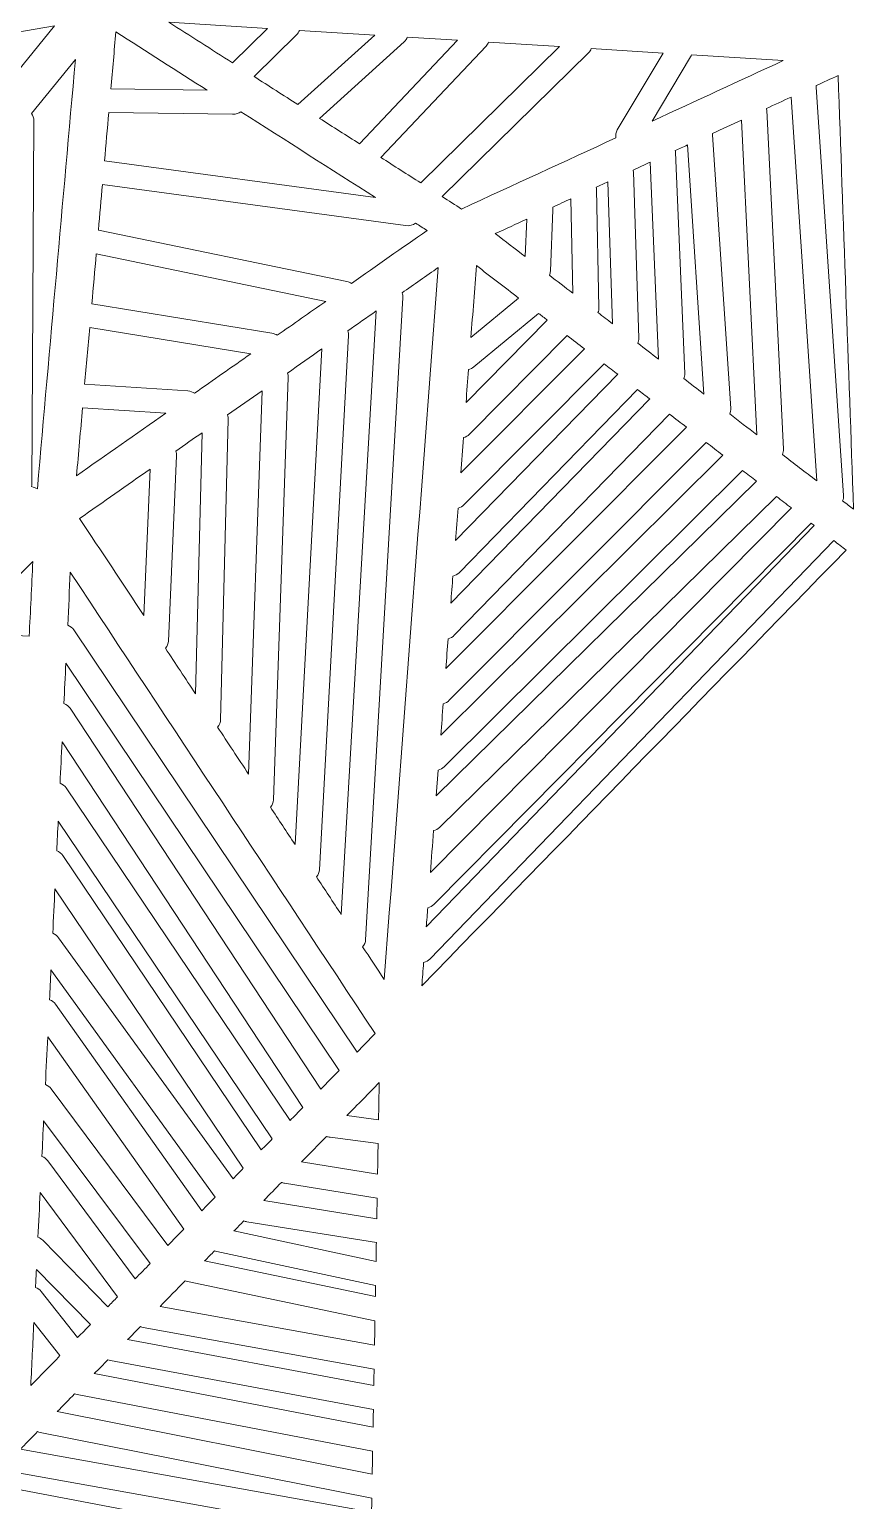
# Model space of a CAD drawing. Header units: centimetres. Extents: x -10.3 to 4.3, y -13.4 to 8.6.
# Drawn here: x -3.77 to -0.64, y -10.3 to -4.72 of the extents above; entities that cross this region are included whole.
import ezdxf

# ---------------------------------------------------------------- set-up
doc = ezdxf.new("R2010")
doc.units = ezdxf.units.CM
doc.header["$MEASUREMENT"] = 0
doc.layers.add('Plan 1', color=7, linetype='Continuous')

msp = doc.modelspace()

# ---------------------------------------------------------------- linework, layer by layer
at = {"layer": 'Plan 1', "color": 250, "lineweight": 20}
for points, knots in [([(-5.4971, -13.40751), (-5.48345, -13.4089), (-5.46966, -13.40959), (-5.45586, -13.40959), (-5.45586, -13.40959), (-5.21797, -13.40959), (-5.21797, -13.40959), (-5.20422, -13.40959), (-5.19047, -13.4089), (-5.17686, -13.40752), (-5.17686, -13.40752), (-5.17454, -13.40728), (-5.17454, -13.40728), (-5.17454, -13.40728), (-5.17222, -13.40752), (-5.17222, -13.40752), (-5.15861, -13.4089), (-5.14486, -13.40959), (-5.13111, -13.40959), (-5.13111, -13.40959), (-4.88364, -13.40959), (-4.88364, -13.40959), (-4.86986, -13.40959), (-4.8561, -13.4089), (-4.84247, -13.40751), (-4.84247, -13.40751), (-4.84014, -13.40728), (-4.84014, -13.40728), (-4.84014, -13.40728), (-4.83782, -13.40751), (-4.83782, -13.40751), (-4.82419, -13.4089), (-4.81043, -13.40959), (-4.79665, -13.40959), (-4.79665, -13.40959), (-4.54415, -13.40959), (-4.54415, -13.40959), (-4.53041, -13.40959), (-4.51668, -13.4089), (-4.50307, -13.40752), (-4.50307, -13.40752), (-4.50075, -13.40729), (-4.50075, -13.40729), (-4.50075, -13.40729), (-4.49844, -13.40752), (-4.49844, -13.40752), (-4.48483, -13.4089), (-4.4711, -13.40959), (-4.45736, -13.40959), (-4.45736, -13.40959), (4.02287, -13.40959), (4.02287, -13.40959), (4.18908, -13.40959), (4.31932, -13.3106), (4.31932, -13.19416), (4.31932, -13.19416), (4.31932, 8.3375), (4.31932, 8.3375), (4.31932, 8.45394), (4.18908, 8.55293), (4.02287, 8.55293), (4.02287, 8.55293), (-10.05259, 8.55293), (-10.05259, 8.55293), (-10.2188, 8.55293), (-10.34904, 8.45394), (-10.34904, 8.3375), (-10.34904, 8.3375), (-10.34904, -5.89474), (-10.34904, -5.89474), (-10.34904, -5.90825), (-10.34731, -5.92174), (-10.34383, -5.93503), (-10.34383, -5.93503), (-10.34327, -5.93714), (-10.34327, -5.93714), (-10.34327, -5.93714), (-10.34383, -5.93925), (-10.34383, -5.93925), (-10.34731, -5.95253), (-10.34904, -5.96603), (-10.34904, -5.97954), (-10.34904, -5.97954), (-10.34904, -6.10452), (-10.34904, -6.10452), (-10.34904, -6.11694), (-10.34758, -6.12935), (-10.34463, -6.1416), (-10.34463, -6.1416), (-10.34417, -6.14354), (-10.34417, -6.14354), (-10.34417, -6.14354), (-10.34463, -6.14548), (-10.34463, -6.14548), (-10.34758, -6.15773), (-10.34904, -6.17014), (-10.34904, -6.18256), (-10.34904, -6.18256), (-10.34904, -13.19416), (-10.34904, -13.19416), (-10.34904, -13.3106), (-10.2188, -13.40959), (-10.05259, -13.40959), (-10.05259, -13.40959), (-7.60772, -13.40959), (-7.60772, -13.40959), (-7.59525, -13.40959), (-7.5828, -13.40902), (-7.57044, -13.40789), (-7.57044, -13.40789), (-7.56833, -13.4077), (-7.56833, -13.4077), (-7.56833, -13.4077), (-7.56623, -13.40789), (-7.56623, -13.40789), (-7.55387, -13.40902), (-7.54141, -13.40959), (-7.52895, -13.40959), (-7.52895, -13.40959), (-6.8758, -13.40959), (-6.8758, -13.40959), (-6.8623, -13.40959), (-6.8488, -13.40893), (-6.83543, -13.40759), (-6.83543, -13.40759), (-6.83315, -13.40737), (-6.83315, -13.40737), (-6.83315, -13.40737), (-6.83088, -13.40759), (-6.83088, -13.40759), (-6.81751, -13.40893), (-6.80401, -13.40959), (-6.7905, -13.40959), (-6.7905, -13.40959), (-5.8596, -13.40959), (-5.8596, -13.40959), (-5.84594, -13.40959), (-5.8323, -13.40891), (-5.81878, -13.40755), (-5.81878, -13.40755), (-5.81648, -13.40732), (-5.81648, -13.40732), (-5.81648, -13.40732), (-5.81418, -13.40755), (-5.81418, -13.40755), (-5.80066, -13.40891), (-5.78701, -13.40959), (-5.77335, -13.40959), (-5.77335, -13.40959), (-5.54299, -13.40959), (-5.54299, -13.40959), (-5.52919, -13.40959), (-5.51541, -13.4089), (-5.50175, -13.40751), (-5.50175, -13.40751), (-5.49943, -13.40727), (-5.49943, -13.40727), (-5.49943, -13.40727), (-5.4971, -13.40751), (-5.4971, -13.40751)], [0, 0, 0, 0, 0.0188679, 0.0188679, 0.0188679, 0.0377358, 0.0377358, 0.0377358, 0.0566038, 0.0566038, 0.0566038, 0.0754717, 0.0754717, 0.0754717, 0.0943396, 0.0943396, 0.0943396, 0.1132075, 0.1132075, 0.1132075, 0.1320755, 0.1320755, 0.1320755, 0.1509434, 0.1509434, 0.1509434, 0.1698113, 0.1698113, 0.1698113, 0.1886792, 0.1886792, 0.1886792, 0.2075472, 0.2075472, 0.2075472, 0.2264151, 0.2264151, 0.2264151, 0.245283, 0.245283, 0.245283, 0.2641509, 0.2641509, 0.2641509, 0.2830189, 0.2830189, 0.2830189, 0.3018868, 0.3018868, 0.3018868, 0.3207547, 0.3207547, 0.3207547, 0.3396226, 0.3396226, 0.3396226, 0.3584906, 0.3584906, 0.3584906, 0.3773585, 0.3773585, 0.3773585, 0.3962264, 0.3962264, 0.3962264, 0.4150943, 0.4150943, 0.4150943, 0.4339623, 0.4339623, 0.4339623, 0.4528302, 0.4528302, 0.4528302, 0.4716981, 0.4716981, 0.4716981, 0.490566, 0.490566, 0.490566, 0.509434, 0.509434, 0.509434, 0.5283019, 0.5283019, 0.5283019, 0.5471698, 0.5471698, 0.5471698, 0.5660377, 0.5660377, 0.5660377, 0.5849057, 0.5849057, 0.5849057, 0.6037736, 0.6037736, 0.6037736, 0.6226415, 0.6226415, 0.6226415, 0.6415094, 0.6415094, 0.6415094, 0.6603774, 0.6603774, 0.6603774, 0.6792453, 0.6792453, 0.6792453, 0.6981132, 0.6981132, 0.6981132, 0.7169811, 0.7169811, 0.7169811, 0.7358491, 0.7358491, 0.7358491, 0.754717, 0.754717, 0.754717, 0.7735849, 0.7735849, 0.7735849, 0.7924528, 0.7924528, 0.7924528, 0.8113208, 0.8113208, 0.8113208, 0.8301887, 0.8301887, 0.8301887, 0.8490566, 0.8490566, 0.8490566, 0.8679245, 0.8679245, 0.8679245, 0.8867925, 0.8867925, 0.8867925, 0.9056604, 0.9056604, 0.9056604, 0.9245283, 0.9245283, 0.9245283, 0.9433962, 0.9433962, 0.9433962, 0.9622642, 0.9622642, 0.9622642, 0.9811321, 0.9811321, 0.9811321, 1, 1, 1, 1]), ([(-4.86355, -2.83271), (-4.86355, -2.83271), (-5.05755, -3.06219), (-5.05755, -3.06219), (-5.05755, -3.06219), (-4.69096, -4.74279), (-4.69096, -4.74279), (-4.69096, -4.74279), (-3.62834, -4.56045), (-3.62834, -4.56045), (-3.62834, -4.56045), (-4.86355, -2.83271), (-4.86355, -2.83271)], [0, 0, 0, 0, 0.25, 0.25, 0.25, 0.5, 0.5, 0.5, 0.75, 0.75, 0.75, 1, 1, 1, 1]), ([(-4.67646, -4.8794), (-4.67646, -4.8794), (-4.69986, -5.96737), (-4.69986, -5.96737), (-4.69986, -5.96737), (-3.67781, -4.70804), (-3.67781, -4.70804), (-3.67781, -4.70804), (-4.67646, -4.8794), (-4.67646, -4.8794)], [0, 0, 0, 0, 0.3333333, 0.3333333, 0.3333333, 0.6666667, 0.6666667, 0.6666667, 1, 1, 1, 1]), ([(-3.44491, -4.73085), (-3.4513, -4.80281), (-3.45768, -4.87478), (-3.46406, -4.94674), (-3.46406, -4.94674), (-3.09808, -4.95206), (-3.09808, -4.95206), (-3.21369, -4.87832), (-3.3293, -4.80458), (-3.44491, -4.73085)], [0, 0, 0, 0, 0.3333333, 0.3333333, 0.3333333, 0.6666667, 0.6666667, 0.6666667, 1, 1, 1, 1]), ([(-3.24366, -4.69403), (-3.16321, -4.74534), (-3.08276, -4.79666), (-3.0023, -4.84797), (-3.0023, -4.84797), (-2.86927, -4.71739), (-2.86927, -4.71739), (-2.86927, -4.71739), (-3.24366, -4.69403), (-3.24366, -4.69403)], [0, 0, 0, 0, 0.3333333, 0.3333333, 0.3333333, 0.6666667, 0.6666667, 0.6666667, 1, 1, 1, 1]), ([(-2.92083, -4.89994), (-2.86518, -4.93543), (-2.80953, -4.97091), (-2.75389, -5.0064), (-2.75389, -5.0064), (-2.4628, -4.74275), (-2.4628, -4.74275), (-2.4628, -4.74275), (-2.74859, -4.72492), (-2.74859, -4.72492), (-2.7507, -4.73075), (-2.75417, -4.73634), (-2.75912, -4.7412), (-2.75912, -4.7412), (-2.92083, -4.89994), (-2.92083, -4.89994)], [0, 0, 0, 0, 0.2, 0.2, 0.2, 0.4, 0.4, 0.4, 0.6, 0.6, 0.6, 0.8, 0.8, 0.8, 1, 1, 1, 1]), ([(-2.33906, -4.75047), (-2.34136, -4.75682), (-2.34525, -4.76288), (-2.35092, -4.76801), (-2.35092, -4.76801), (-2.67187, -5.05871), (-2.67187, -5.05871), (-2.62142, -5.09089), (-2.57096, -5.12307), (-2.52051, -5.15525), (-2.52051, -5.15525), (-2.14913, -4.76232), (-2.14913, -4.76232), (-2.14913, -4.76232), (-2.33906, -4.75047), (-2.33906, -4.75047)], [0, 0, 0, 0, 0.2, 0.2, 0.2, 0.4, 0.4, 0.4, 0.6, 0.6, 0.6, 0.8, 0.8, 0.8, 1, 1, 1, 1]), ([(-2.03104, -4.76968), (-2.03298, -4.77503), (-2.03605, -4.78018), (-2.04038, -4.78475), (-2.04038, -4.78475), (-2.43942, -5.20697), (-2.43942, -5.20697), (-2.38901, -5.23912), (-2.3386, -5.27128), (-2.28819, -5.30344), (-2.28819, -5.30344), (-1.7618, -4.78648), (-1.7618, -4.78648), (-1.7618, -4.78648), (-2.03104, -4.76968), (-2.03104, -4.76968)], [0, 0, 0, 0, 0.2, 0.2, 0.2, 0.4, 0.4, 0.4, 0.6, 0.6, 0.6, 0.8, 0.8, 0.8, 1, 1, 1, 1]), ([(-1.54725, -5.13235), (-1.54931, -5.12218), (-1.54762, -5.11144), (-1.54203, -5.10209), (-1.54203, -5.10209), (-1.36789, -4.81105), (-1.36789, -4.81105), (-1.36789, -4.81105), (-1.64115, -4.79401), (-1.64115, -4.79401), (-1.64326, -4.79984), (-1.64673, -4.80542), (-1.65167, -4.81028), (-1.65167, -4.81028), (-2.20672, -5.35539), (-2.20672, -5.35539), (-2.1821, -5.3711), (-2.15747, -5.38681), (-2.13284, -5.40252), (-1.93764, -5.31246), (-1.74244, -5.22241), (-1.54725, -5.13235)], [0, 0, 0, 0, 0.1428571, 0.1428571, 0.1428571, 0.2857143, 0.2857143, 0.2857143, 0.4285714, 0.4285714, 0.4285714, 0.5714286, 0.5714286, 0.5714286, 0.7142857, 0.7142857, 0.7142857, 0.8571429, 0.8571429, 0.8571429, 1, 1, 1, 1]), ([(-3.76477, -6.45612), (-3.75754, -6.45866), (-3.7503, -6.4612), (-3.74306, -6.46375), (-3.69492, -5.92085), (-3.64678, -5.37795), (-3.59864, -4.83505), (-3.59864, -4.83505), (-3.76534, -5.04045), (-3.76534, -5.04045), (-3.75919, -5.04843), (-3.75634, -5.05779), (-3.75639, -5.06677), (-3.75639, -5.06677), (-3.76456, -6.45217), (-3.76456, -6.45217), (-3.76457, -6.45349), (-3.76464, -6.45481), (-3.76477, -6.45612)], [0, 0, 0, 0, 0.1666667, 0.1666667, 0.1666667, 0.3333333, 0.3333333, 0.3333333, 0.5, 0.5, 0.5, 0.6666667, 0.6666667, 0.6666667, 0.8333333, 0.8333333, 0.8333333, 1, 1, 1, 1]), ([(-1.26088, -4.81773), (-1.2618, -4.82025), (-1.26297, -4.82272), (-1.26439, -4.82511), (-1.26439, -4.82511), (-1.41047, -5.06925), (-1.41047, -5.06925), (-1.24446, -4.99266), (-1.07845, -4.91606), (-0.91244, -4.83947), (-0.91244, -4.83947), (-1.26088, -4.81773), (-1.26088, -4.81773)], [0, 0, 0, 0, 0.25, 0.25, 0.25, 0.5, 0.5, 0.5, 0.75, 0.75, 0.75, 1, 1, 1, 1]), ([(-0.78797, -4.93441), (-0.78759, -4.93626), (-0.78735, -4.93812), (-0.78722, -4.93998), (-0.78722, -4.93998), (-0.68351, -6.48936), (-0.68351, -6.48936), (-0.68305, -6.49621), (-0.68426, -6.50322), (-0.68726, -6.50979), (-0.67334, -6.5205), (-0.65942, -6.53121), (-0.6455, -6.54192), (-0.66507, -5.99321), (-0.68466, -5.4445), (-0.70424, -4.89578), (-0.73215, -4.90866), (-0.76006, -4.92154), (-0.78797, -4.93441)], [0, 0, 0, 0, 0.1666667, 0.1666667, 0.1666667, 0.3333333, 0.3333333, 0.3333333, 0.5, 0.5, 0.5, 0.6666667, 0.6666667, 0.6666667, 0.8333333, 0.8333333, 0.8333333, 1, 1, 1, 1]), ([(-0.97589, -5.02112), (-0.97547, -5.02321), (-0.97521, -5.02532), (-0.9751, -5.02742), (-0.9751, -5.02742), (-0.9119, -6.31437), (-0.9119, -6.31437), (-0.91157, -6.32098), (-0.91279, -6.32773), (-0.91569, -6.33406), (-0.87221, -6.3675), (-0.82873, -6.40096), (-0.78525, -6.43441), (-0.78525, -6.43441), (-0.88273, -4.97814), (-0.88273, -4.97814), (-0.91379, -4.99246), (-0.94484, -5.00679), (-0.97589, -5.02112)], [0, 0, 0, 0, 0.1666667, 0.1666667, 0.1666667, 0.3333333, 0.3333333, 0.3333333, 0.5, 0.5, 0.5, 0.6666667, 0.6666667, 0.6666667, 0.8333333, 0.8333333, 0.8333333, 1, 1, 1, 1]), ([(-2.97043, -5.03347), (-2.9786, -5.03947), (-2.98933, -5.0434), (-3.00188, -5.04322), (-3.00188, -5.04322), (-3.47201, -5.03639), (-3.47201, -5.03639), (-3.47744, -5.09768), (-3.48288, -5.15896), (-3.48831, -5.22025), (-3.48831, -5.22025), (-2.45955, -5.35931), (-2.45955, -5.35931), (-2.62984, -5.2507), (-2.80014, -5.14209), (-2.97043, -5.03347)], [0, 0, 0, 0, 0.2, 0.2, 0.2, 0.4, 0.4, 0.4, 0.6, 0.6, 0.6, 0.8, 0.8, 0.8, 1, 1, 1, 1]), ([(-1.07123, -5.0651), (-1.10793, -5.08204), (-1.14464, -5.09898), (-1.18135, -5.11591), (-1.18097, -5.11776), (-1.18073, -5.11963), (-1.1806, -5.12149), (-1.1806, -5.12149), (-1.11172, -6.15995), (-1.11172, -6.15995), (-1.11126, -6.16678), (-1.11247, -6.1738), (-1.11547, -6.18036), (-1.08117, -6.20675), (-1.04687, -6.23314), (-1.01256, -6.25953), (-1.01256, -6.25953), (-1.07123, -5.0651), (-1.07123, -5.0651)], [0, 0, 0, 0, 0.1666667, 0.1666667, 0.1666667, 0.3333333, 0.3333333, 0.3333333, 0.5, 0.5, 0.5, 0.6666667, 0.6666667, 0.6666667, 0.8333333, 0.8333333, 0.8333333, 1, 1, 1, 1]), ([(-1.32245, -5.18102), (-1.32201, -5.1832), (-1.32175, -5.1854), (-1.32165, -5.1876), (-1.32165, -5.1876), (-1.2859, -6.0269), (-1.2859, -6.0269), (-1.28562, -6.03341), (-1.28685, -6.04007), (-1.28971, -6.04631), (-1.26428, -6.06587), (-1.23885, -6.08544), (-1.21342, -6.105), (-1.21342, -6.105), (-1.27613, -5.15964), (-1.27613, -5.15964), (-1.29157, -5.16677), (-1.30701, -5.17389), (-1.32245, -5.18102)], [0, 0, 0, 0, 0.1666667, 0.1666667, 0.1666667, 0.3333333, 0.3333333, 0.3333333, 0.5, 0.5, 0.5, 0.6666667, 0.6666667, 0.6666667, 0.8333333, 0.8333333, 0.8333333, 1, 1, 1, 1]), ([(-1.48187, -5.25457), (-1.4814, -5.25689), (-1.48113, -5.25923), (-1.48105, -5.26157), (-1.48105, -5.26157), (-1.46052, -5.89296), (-1.46052, -5.89296), (-1.46031, -5.89934), (-1.46155, -5.90584), (-1.46434, -5.91195), (-1.43829, -5.93199), (-1.41224, -5.95204), (-1.38619, -5.97208), (-1.38619, -5.97208), (-1.41801, -5.2251), (-1.41801, -5.2251), (-1.43929, -5.23492), (-1.46058, -5.24475), (-1.48187, -5.25457)], [0, 0, 0, 0, 0.1666667, 0.1666667, 0.1666667, 0.3333333, 0.3333333, 0.3333333, 0.5, 0.5, 0.5, 0.6666667, 0.6666667, 0.6666667, 0.8333333, 0.8333333, 0.8333333, 1, 1, 1, 1]), ([(-1.57776, -5.29881), (-1.59253, -5.30562), (-1.6073, -5.31243), (-1.62206, -5.31924), (-1.62156, -5.32173), (-1.62129, -5.32424), (-1.62123, -5.32675), (-1.62123, -5.32675), (-1.61189, -5.77699), (-1.61189, -5.77699), (-1.61176, -5.78321), (-1.613, -5.78952), (-1.61572, -5.79547), (-1.59722, -5.80971), (-1.57873, -5.82394), (-1.56023, -5.83817), (-1.56023, -5.83817), (-1.57776, -5.29881), (-1.57776, -5.29881)], [0, 0, 0, 0, 0.1666667, 0.1666667, 0.1666667, 0.3333333, 0.3333333, 0.3333333, 0.5, 0.5, 0.5, 0.6666667, 0.6666667, 0.6666667, 0.8333333, 0.8333333, 0.8333333, 1, 1, 1, 1]), ([(-2.30767, -5.45619), (-2.31741, -5.46332), (-2.33064, -5.46749), (-2.34564, -5.46547), (-2.34564, -5.46547), (-3.49626, -5.30993), (-3.49626, -5.30993), (-3.50135, -5.36736), (-3.50645, -5.42479), (-3.51154, -5.48222), (-3.51154, -5.48222), (-2.56874, -5.67735), (-2.56874, -5.67735), (-2.56192, -5.67876), (-2.55597, -5.68134), (-2.55095, -5.68467), (-2.45533, -5.61778), (-2.35972, -5.55088), (-2.2641, -5.48398), (-2.27862, -5.47472), (-2.29314, -5.46545), (-2.30767, -5.45619)], [0, 0, 0, 0, 0.1428571, 0.1428571, 0.1428571, 0.2857143, 0.2857143, 0.2857143, 0.4285714, 0.4285714, 0.4285714, 0.5714286, 0.5714286, 0.5714286, 0.7142857, 0.7142857, 0.7142857, 0.8571429, 0.8571429, 0.8571429, 1, 1, 1, 1]), ([(-1.71837, -5.36367), (-1.74135, -5.37428), (-1.76434, -5.38489), (-1.78733, -5.39549), (-1.78664, -5.39885), (-1.78638, -5.40225), (-1.78652, -5.40563), (-1.78652, -5.40563), (-1.79624, -5.63782), (-1.79624, -5.63782), (-1.79646, -5.64317), (-1.79771, -5.64855), (-1.80005, -5.65367), (-1.77034, -5.67652), (-1.74063, -5.69937), (-1.71093, -5.72223), (-1.71093, -5.72223), (-1.71837, -5.36367), (-1.71837, -5.36367)], [0, 0, 0, 0, 0.1666667, 0.1666667, 0.1666667, 0.3333333, 0.3333333, 0.3333333, 0.5, 0.5, 0.5, 0.6666667, 0.6666667, 0.6666667, 0.8333333, 0.8333333, 0.8333333, 1, 1, 1, 1]), ([(-2.00506, -5.49594), (-1.96734, -5.52496), (-1.92962, -5.55398), (-1.8919, -5.583), (-1.8919, -5.583), (-1.88596, -5.44099), (-1.88596, -5.44099), (-1.92566, -5.45931), (-1.96536, -5.47762), (-2.00506, -5.49594)], [0, 0, 0, 0, 0.3333333, 0.3333333, 0.3333333, 0.6666667, 0.6666667, 0.6666667, 1, 1, 1, 1]), ([(-3.51956, -5.57264), (-3.52517, -5.63589), (-3.53078, -5.69914), (-3.53639, -5.76239), (-3.53639, -5.76239), (-2.85275, -5.87406), (-2.85275, -5.87406), (-2.84501, -5.87532), (-2.83831, -5.87809), (-2.83273, -5.88179), (-2.77133, -5.83884), (-2.70992, -5.79588), (-2.64852, -5.75292), (-2.64852, -5.75292), (-3.51956, -5.57264), (-3.51956, -5.57264)], [0, 0, 0, 0, 0.2, 0.2, 0.2, 0.4, 0.4, 0.4, 0.6, 0.6, 0.6, 0.8, 0.8, 0.8, 1, 1, 1, 1]), ([(-2.42654, -8.32627), (-2.35827, -7.42573), (-2.28998, -6.52519), (-2.22171, -5.62465), (-2.26748, -5.65668), (-2.31325, -5.68871), (-2.35904, -5.72073), (-2.35664, -5.72665), (-2.35567, -5.73288), (-2.35603, -5.739), (-2.35603, -5.739), (-2.49717, -8.17515), (-2.49717, -8.17515), (-2.49771, -8.18443), (-2.50141, -8.19405), (-2.5087, -8.20192), (-2.48132, -8.24337), (-2.45393, -8.28482), (-2.42654, -8.32627)], [0, 0, 0, 0, 0.1666667, 0.1666667, 0.1666667, 0.3333333, 0.3333333, 0.3333333, 0.5, 0.5, 0.5, 0.6666667, 0.6666667, 0.6666667, 0.8333333, 0.8333333, 0.8333333, 1, 1, 1, 1]), ([(-2.0768, -5.61725), (-2.08369, -5.70801), (-2.09058, -5.79878), (-2.09746, -5.88955), (-2.09746, -5.88955), (-1.91685, -5.74031), (-1.91685, -5.74031), (-1.97017, -5.69929), (-2.02349, -5.65827), (-2.0768, -5.61725)], [0, 0, 0, 0, 0.3333333, 0.3333333, 0.3333333, 0.6666667, 0.6666667, 0.6666667, 1, 1, 1, 1]), ([(-2.56523, -5.86498), (-2.56286, -5.87085), (-2.56189, -5.87703), (-2.56222, -5.8831), (-2.56222, -5.8831), (-2.67243, -7.90974), (-2.67243, -7.90974), (-2.67294, -7.91907), (-2.67663, -7.92876), (-2.68397, -7.93667), (-2.65253, -7.98425), (-2.62109, -8.03183), (-2.58965, -8.07941), (-2.58965, -8.07941), (-2.45696, -5.78924), (-2.45696, -5.78924), (-2.49305, -5.81449), (-2.52914, -5.83974), (-2.56523, -5.86498)], [0, 0, 0, 0, 0.1666667, 0.1666667, 0.1666667, 0.3333333, 0.3333333, 0.3333333, 0.5, 0.5, 0.5, 0.6666667, 0.6666667, 0.6666667, 0.8333333, 0.8333333, 0.8333333, 1, 1, 1, 1]), ([(-1.84086, -5.79876), (-1.84086, -5.79876), (-2.0869, -6.00205), (-2.0869, -6.00205), (-2.09237, -6.00657), (-2.09915, -6.01003), (-2.10674, -6.01191), (-2.10989, -6.05338), (-2.11304, -6.09485), (-2.11618, -6.13632), (-2.11618, -6.13632), (-1.80778, -5.82421), (-1.80778, -5.82421), (-1.81881, -5.81573), (-1.82984, -5.80724), (-1.84086, -5.79876)], [0, 0, 0, 0, 0.2, 0.2, 0.2, 0.4, 0.4, 0.4, 0.6, 0.6, 0.6, 0.8, 0.8, 0.8, 1, 1, 1, 1]), ([(-3.54436, -5.85231), (-3.55073, -5.92413), (-3.5571, -5.99595), (-3.56347, -6.06776), (-3.56347, -6.06776), (-3.17193, -6.09306), (-3.17193, -6.09306), (-3.16205, -6.0937), (-3.15352, -6.09684), (-3.14666, -6.1014), (-3.07552, -6.05164), (-3.0044, -6.00188), (-2.93326, -5.95212), (-2.93326, -5.95212), (-3.54436, -5.85231), (-3.54436, -5.85231)], [0, 0, 0, 0, 0.2, 0.2, 0.2, 0.4, 0.4, 0.4, 0.6, 0.6, 0.6, 0.8, 0.8, 0.8, 1, 1, 1, 1]), ([(-1.73248, -5.88214), (-1.73248, -5.88214), (-2.10305, -6.25717), (-2.10305, -6.25717), (-2.10897, -6.26316), (-2.117, -6.26785), (-2.12632, -6.27015), (-2.1297, -6.31471), (-2.13308, -6.35926), (-2.13646, -6.40382), (-2.13646, -6.40382), (-1.66686, -5.93263), (-1.66686, -5.93263), (-1.68873, -5.9158), (-1.71061, -5.89897), (-1.73248, -5.88214)], [0, 0, 0, 0, 0.2, 0.2, 0.2, 0.4, 0.4, 0.4, 0.6, 0.6, 0.6, 0.8, 0.8, 0.8, 1, 1, 1, 1]), ([(-2.79385, -6.02492), (-2.79159, -6.03053), (-2.7906, -6.03642), (-2.7908, -6.04222), (-2.7908, -6.04222), (-2.84693, -7.64477), (-2.84693, -7.64477), (-2.84727, -7.65436), (-2.85097, -7.66438), (-2.8585, -7.6725), (-2.82741, -7.71957), (-2.79631, -7.76664), (-2.76521, -7.8137), (-2.76521, -7.8137), (-2.66295, -5.93335), (-2.66295, -5.93335), (-2.70659, -5.96387), (-2.75022, -5.9944), (-2.79385, -6.02492)], [0, 0, 0, 0, 0.1666667, 0.1666667, 0.1666667, 0.3333333, 0.3333333, 0.3333333, 0.5, 0.5, 0.5, 0.6666667, 0.6666667, 0.6666667, 0.8333333, 0.8333333, 0.8333333, 1, 1, 1, 1]), ([(-1.59154, -5.99057), (-1.59154, -5.99057), (-2.12344, -6.52425), (-2.12344, -6.52425), (-2.12935, -6.53018), (-2.13732, -6.53481), (-2.14656, -6.5371), (-2.14969, -6.5784), (-2.15283, -6.61971), (-2.15596, -6.66101), (-2.15596, -6.66101), (-1.54048, -6.02985), (-1.54048, -6.02985), (-1.5575, -6.01676), (-1.57452, -6.00366), (-1.59154, -5.99057)], [0, 0, 0, 0, 0.2, 0.2, 0.2, 0.4, 0.4, 0.4, 0.6, 0.6, 0.6, 0.8, 0.8, 0.8, 1, 1, 1, 1]), ([(-2.89049, -6.09252), (-2.93413, -6.12306), (-2.97778, -6.15359), (-3.02143, -6.18412), (-3.01921, -6.18961), (-3.01822, -6.19536), (-3.01837, -6.20103), (-3.01837, -6.20103), (-3.04775, -7.34042), (-3.04775, -7.34042), (-3.048, -7.35014), (-3.05169, -7.36031), (-3.05933, -7.36855), (-3.02004, -7.42803), (-2.98073, -7.48751), (-2.94143, -7.54699), (-2.94143, -7.54699), (-2.89049, -6.09252), (-2.89049, -6.09252)], [0, 0, 0, 0, 0.1666667, 0.1666667, 0.1666667, 0.3333333, 0.3333333, 0.3333333, 0.5, 0.5, 0.5, 0.6666667, 0.6666667, 0.6666667, 0.8333333, 0.8333333, 0.8333333, 1, 1, 1, 1]), ([(-2.16616, -6.79573), (-2.16876, -6.82992), (-2.17135, -6.86411), (-2.17394, -6.8983), (-2.17394, -6.8983), (-1.41901, -6.1233), (-1.41901, -6.1233), (-1.43441, -6.11146), (-1.4498, -6.09961), (-1.4652, -6.08777), (-1.4652, -6.08777), (-2.14269, -6.78252), (-2.14269, -6.78252), (-2.14863, -6.78861), (-2.15673, -6.79339), (-2.16616, -6.79573)], [0, 0, 0, 0, 0.2, 0.2, 0.2, 0.4, 0.4, 0.4, 0.6, 0.6, 0.6, 0.8, 0.8, 0.8, 1, 1, 1, 1]), ([(-3.5714, -6.15724), (-3.579, -6.243), (-3.58661, -6.32875), (-3.59421, -6.4145), (-3.48136, -6.33555), (-3.3685, -6.25659), (-3.25564, -6.17764), (-3.25564, -6.17764), (-3.5714, -6.15724), (-3.5714, -6.15724)], [0, 0, 0, 0, 0.3333333, 0.3333333, 0.3333333, 0.6666667, 0.6666667, 0.6666667, 1, 1, 1, 1]), ([(-2.18416, -7.03308), (-2.18702, -7.07084), (-2.18989, -7.1086), (-2.19275, -7.14637), (-2.19275, -7.14637), (-1.27966, -6.23052), (-1.27966, -6.23052), (-1.30102, -6.21408), (-1.32238, -6.19765), (-1.34374, -6.18121), (-1.34374, -6.18121), (-2.16067, -7.01986), (-2.16067, -7.01986), (-2.16661, -7.02596), (-2.17472, -7.03074), (-2.18416, -7.03308)], [0, 0, 0, 0, 0.2, 0.2, 0.2, 0.4, 0.4, 0.4, 0.6, 0.6, 0.6, 0.8, 0.8, 0.8, 1, 1, 1, 1]), ([(-3.11757, -6.25138), (-3.15096, -6.27474), (-3.18434, -6.2981), (-3.21773, -6.32146), (-3.21542, -6.32718), (-3.21444, -6.3332), (-3.2147, -6.33912), (-3.2147, -6.33912), (-3.24552, -7.04191), (-3.24552, -7.04191), (-3.24593, -7.05138), (-3.24963, -7.06125), (-3.25708, -7.06928), (-3.21909, -7.12677), (-3.1811, -7.18427), (-3.14311, -7.24176), (-3.14311, -7.24176), (-3.11757, -6.25138), (-3.11757, -6.25138)], [0, 0, 0, 0, 0.1666667, 0.1666667, 0.1666667, 0.3333333, 0.3333333, 0.3333333, 0.5, 0.5, 0.5, 0.6666667, 0.6666667, 0.6666667, 0.8333333, 0.8333333, 0.8333333, 1, 1, 1, 1]), ([(-2.20285, -7.27963), (-2.20587, -7.31944), (-2.20889, -7.35925), (-2.21191, -7.39906), (-2.21191, -7.39906), (-1.14226, -6.33623), (-1.14226, -6.33623), (-1.16296, -6.32031), (-1.18366, -6.30438), (-1.20436, -6.28846), (-1.20436, -6.28846), (-2.17973, -7.26678), (-2.17973, -7.26678), (-2.18564, -7.27271), (-2.19361, -7.27734), (-2.20285, -7.27963)], [0, 0, 0, 0, 0.2, 0.2, 0.2, 0.4, 0.4, 0.4, 0.6, 0.6, 0.6, 0.8, 0.8, 0.8, 1, 1, 1, 1]), ([(-3.58256, -6.57667), (-3.50144, -6.69943), (-3.42033, -6.82219), (-3.33922, -6.94495), (-3.33922, -6.94495), (-3.31486, -6.3894), (-3.31486, -6.3894), (-3.40409, -6.45182), (-3.49332, -6.51425), (-3.58256, -6.57667)], [0, 0, 0, 0, 0.3333333, 0.3333333, 0.3333333, 0.6666667, 0.6666667, 0.6666667, 1, 1, 1, 1]), ([(-2.22196, -7.53173), (-2.22196, -7.53173), (-2.22937, -7.62945), (-2.22937, -7.62945), (-2.22937, -7.62945), (-1.01339, -6.43538), (-1.01339, -6.43538), (-1.03125, -6.42165), (-1.0491, -6.40791), (-1.06695, -6.39418), (-1.06695, -6.39418), (-2.19901, -7.51904), (-2.19901, -7.51904), (-2.2049, -7.52489), (-2.21281, -7.52946), (-2.22196, -7.53173)], [0, 0, 0, 0, 0.2, 0.2, 0.2, 0.4, 0.4, 0.4, 0.6, 0.6, 0.6, 0.8, 0.8, 0.8, 1, 1, 1, 1]), ([(-2.23937, -7.76137), (-2.24339, -7.81437), (-2.24741, -7.86736), (-2.25142, -7.92036), (-2.25142, -7.92036), (-0.88159, -6.53678), (-0.88159, -6.53678), (-0.90041, -6.52231), (-0.91923, -6.50783), (-0.93804, -6.49335), (-0.93804, -6.49335), (-2.21661, -7.74888), (-2.21661, -7.74888), (-2.22248, -7.75464), (-2.23032, -7.75913), (-2.23937, -7.76137)], [0, 0, 0, 0, 0.2, 0.2, 0.2, 0.4, 0.4, 0.4, 0.6, 0.6, 0.6, 0.8, 0.8, 0.8, 1, 1, 1, 1]), ([(-2.26156, -8.05408), (-2.26339, -8.07825), (-2.26523, -8.10243), (-2.26706, -8.1266), (-2.26706, -8.1266), (-0.79545, -6.60306), (-0.79545, -6.60306), (-0.79906, -6.60027), (-0.80268, -6.59749), (-0.80629, -6.59471), (-0.80629, -6.59471), (-2.23834, -8.04113), (-2.23834, -8.04113), (-2.24426, -8.0471), (-2.25227, -8.05177), (-2.26156, -8.05408)], [0, 0, 0, 0, 0.2, 0.2, 0.2, 0.4, 0.4, 0.4, 0.6, 0.6, 0.6, 0.8, 0.8, 0.8, 1, 1, 1, 1]), ([(-2.284, -8.35007), (-1.74719, -7.79899), (-1.21038, -7.2479), (-0.67356, -6.69683), (-0.6891, -6.68487), (-0.70464, -6.67291), (-0.72018, -6.66096), (-0.72018, -6.66096), (-2.25371, -8.2486), (-2.25371, -8.2486), (-2.25966, -8.25476), (-2.26781, -8.2596), (-2.27732, -8.26196), (-2.27955, -8.29133), (-2.28177, -8.3207), (-2.284, -8.35007)], [0, 0, 0, 0, 0.2, 0.2, 0.2, 0.4, 0.4, 0.4, 0.6, 0.6, 0.6, 0.8, 0.8, 0.8, 1, 1, 1, 1]), ([(-3.76013, -6.73984), (-3.85025, -6.83014), (-3.94037, -6.92044), (-4.03049, -7.01074), (-4.03049, -7.01074), (-3.77392, -7.02375), (-3.77392, -7.02375), (-3.76932, -6.92911), (-3.76472, -6.83448), (-3.76013, -6.73984)], [0, 0, 0, 0, 0.3333333, 0.3333333, 0.3333333, 0.6666667, 0.6666667, 0.6666667, 1, 1, 1, 1]), ([(-3.618, -6.78085), (-3.62126, -6.84783), (-3.62451, -6.91481), (-3.62777, -6.9818), (-3.61752, -6.98552), (-3.60955, -6.99213), (-3.60449, -6.99967), (-3.60449, -6.99967), (-2.52948, -8.60155), (-2.52948, -8.60155), (-2.5067, -8.57828), (-2.48392, -8.555), (-2.46114, -8.53173), (-2.84676, -7.9481), (-3.23238, -7.36447), (-3.618, -6.78085)], [0, 0, 0, 0, 0.2, 0.2, 0.2, 0.4, 0.4, 0.4, 0.6, 0.6, 0.6, 0.8, 0.8, 0.8, 1, 1, 1, 1]), ([(-3.63478, -7.12624), (-3.63726, -7.17713), (-3.63973, -7.22802), (-3.6422, -7.27891), (-3.63181, -7.28269), (-3.62376, -7.28944), (-3.61871, -7.29711), (-3.61871, -7.29711), (-2.66745, -8.74249), (-2.66745, -8.74249), (-2.64425, -8.71879), (-2.62105, -8.69509), (-2.59785, -8.67139), (-2.59785, -8.67139), (-3.63478, -7.12624), (-3.63478, -7.12624)], [0, 0, 0, 0, 0.2, 0.2, 0.2, 0.4, 0.4, 0.4, 0.6, 0.6, 0.6, 0.8, 0.8, 0.8, 1, 1, 1, 1]), ([(-3.64929, -7.42481), (-3.65183, -7.47695), (-3.65437, -7.52908), (-3.65689, -7.58121), (-3.64667, -7.58492), (-3.63871, -7.59152), (-3.63365, -7.59904), (-3.63365, -7.59904), (-2.78398, -8.86154), (-2.78398, -8.86154), (-2.76798, -8.8452), (-2.75198, -8.82885), (-2.73598, -8.81251), (-2.73598, -8.81251), (-3.64929, -7.42481), (-3.64929, -7.42481)], [0, 0, 0, 0, 0.2, 0.2, 0.2, 0.4, 0.4, 0.4, 0.6, 0.6, 0.6, 0.8, 0.8, 0.8, 1, 1, 1, 1]), ([(-3.66936, -7.83782), (-3.65915, -7.84153), (-3.6512, -7.84811), (-3.64614, -7.85562), (-3.64614, -7.85562), (-2.89306, -8.97298), (-2.89306, -8.97298), (-2.87948, -8.95911), (-2.8659, -8.94523), (-2.85232, -8.93136), (-2.85232, -8.93136), (-3.6639, -7.72544), (-3.6639, -7.72544), (-3.66572, -7.7629), (-3.66754, -7.80036), (-3.66936, -7.83782)], [0, 0, 0, 0, 0.2, 0.2, 0.2, 0.4, 0.4, 0.4, 0.6, 0.6, 0.6, 0.8, 0.8, 0.8, 1, 1, 1, 1]), ([(-3.67636, -7.98196), (-3.6791, -8.0383), (-3.68184, -8.09464), (-3.68457, -8.15098), (-3.67492, -8.15449), (-3.66727, -8.16057), (-3.66219, -8.16758), (-3.66219, -8.16758), (-3.00034, -9.08257), (-3.00034, -9.08257), (-2.98735, -9.06931), (-2.97437, -9.05604), (-2.96139, -9.04278), (-2.96139, -9.04278), (-3.67636, -7.98196), (-3.67636, -7.98196)], [0, 0, 0, 0, 0.2, 0.2, 0.2, 0.4, 0.4, 0.4, 0.6, 0.6, 0.6, 0.8, 0.8, 0.8, 1, 1, 1, 1]), ([(-3.69134, -8.29012), (-3.69317, -8.32772), (-3.695, -8.36531), (-3.69682, -8.4029), (-3.687, -8.40647), (-3.67925, -8.41269), (-3.67418, -8.41986), (-3.67418, -8.41986), (-3.1189, -9.2037), (-3.1189, -9.2037), (-3.10196, -9.18639), (-3.08501, -9.16907), (-3.06807, -9.15176), (-3.06807, -9.15176), (-3.69134, -8.29012), (-3.69134, -8.29012)], [0, 0, 0, 0, 0.2, 0.2, 0.2, 0.4, 0.4, 0.4, 0.6, 0.6, 0.6, 0.8, 0.8, 0.8, 1, 1, 1, 1]), ([(-3.18681, -9.27307), (-3.18681, -9.27307), (-3.70365, -8.54349), (-3.70365, -8.54349), (-3.70659, -8.60398), (-3.70953, -8.66447), (-3.71247, -8.72496), (-3.70304, -8.72838), (-3.69552, -8.73426), (-3.69045, -8.74106), (-3.69045, -8.74106), (-3.24779, -9.33537), (-3.24779, -9.33537), (-3.22746, -9.3146), (-3.20713, -9.29383), (-3.18681, -9.27307)], [0, 0, 0, 0, 0.2, 0.2, 0.2, 0.4, 0.4, 0.4, 0.6, 0.6, 0.6, 0.8, 0.8, 0.8, 1, 1, 1, 1]), ([(-2.44571, -8.71738), (-2.48658, -8.75913), (-2.52745, -8.80088), (-2.56832, -8.84263), (-2.56832, -8.84263), (-2.44823, -8.85827), (-2.44823, -8.85827), (-2.44739, -8.81131), (-2.44655, -8.76434), (-2.44571, -8.71738)], [0, 0, 0, 0, 0.3333333, 0.3333333, 0.3333333, 0.6666667, 0.6666667, 0.6666667, 1, 1, 1, 1]), ([(-3.72571, -8.99762), (-3.71626, -9.00105), (-3.70873, -9.00695), (-3.70365, -9.01378), (-3.70365, -9.01378), (-3.37136, -9.4616), (-3.37136, -9.4616), (-3.35267, -9.44251), (-3.33399, -9.42343), (-3.3153, -9.40434), (-3.3153, -9.40434), (-3.71913, -8.86215), (-3.71913, -8.86215), (-3.72133, -8.9073), (-3.72352, -8.95246), (-3.72571, -8.99762)], [0, 0, 0, 0, 0.2, 0.2, 0.2, 0.4, 0.4, 0.4, 0.6, 0.6, 0.6, 0.8, 0.8, 0.8, 1, 1, 1, 1]), ([(-2.64554, -8.92152), (-2.6772, -8.95386), (-2.70885, -8.9862), (-2.7405, -9.01853), (-2.7405, -9.01853), (-2.45192, -9.06534), (-2.45192, -9.06534), (-2.45122, -9.02641), (-2.45053, -8.98749), (-2.44983, -8.94856), (-2.44983, -8.94856), (-2.63237, -8.92498), (-2.63237, -8.92498), (-2.63711, -8.92436), (-2.64152, -8.92317), (-2.64554, -8.92152)], [0, 0, 0, 0, 0.2, 0.2, 0.2, 0.4, 0.4, 0.4, 0.6, 0.6, 0.6, 0.8, 0.8, 0.8, 1, 1, 1, 1]), ([(-2.8164, -9.09607), (-2.83876, -9.11891), (-2.86112, -9.14175), (-2.88348, -9.16459), (-2.88348, -9.16459), (-2.45492, -9.23384), (-2.45492, -9.23384), (-2.45445, -9.20799), (-2.45399, -9.18213), (-2.45353, -9.15628), (-2.45353, -9.15628), (-2.80494, -9.09928), (-2.80494, -9.09928), (-2.80904, -9.09861), (-2.81287, -9.09752), (-2.8164, -9.09607)], [0, 0, 0, 0, 0.2, 0.2, 0.2, 0.4, 0.4, 0.4, 0.6, 0.6, 0.6, 0.8, 0.8, 0.8, 1, 1, 1, 1]), ([(-3.73239, -9.13506), (-3.73514, -9.1915), (-3.73788, -9.24793), (-3.74062, -9.30436), (-3.73341, -9.30698), (-3.72727, -9.31104), (-3.72252, -9.31589), (-3.72252, -9.31589), (-3.47562, -9.56812), (-3.47562, -9.56812), (-3.46338, -9.55561), (-3.45114, -9.54311), (-3.4389, -9.5306), (-3.4389, -9.5306), (-3.73239, -9.13506), (-3.73239, -9.13506)], [0, 0, 0, 0, 0.2, 0.2, 0.2, 0.4, 0.4, 0.4, 0.6, 0.6, 0.6, 0.8, 0.8, 0.8, 1, 1, 1, 1]), ([(-2.95939, -9.24215), (-2.97189, -9.25492), (-2.98439, -9.2677), (-2.99689, -9.28047), (-2.99689, -9.28047), (-2.4578, -9.39595), (-2.4578, -9.39595), (-2.45738, -9.37222), (-2.45696, -9.34849), (-2.45653, -9.32476), (-2.45653, -9.32476), (-2.9479, -9.24536), (-2.9479, -9.24536), (-2.95201, -9.2447), (-2.95585, -9.2436), (-2.95939, -9.24215)], [0, 0, 0, 0, 0.2, 0.2, 0.2, 0.4, 0.4, 0.4, 0.6, 0.6, 0.6, 0.8, 0.8, 0.8, 1, 1, 1, 1]), ([(-3.07088, -9.35604), (-3.08332, -9.36875), (-3.09576, -9.38147), (-3.10821, -9.39418), (-3.10821, -9.39418), (-2.46019, -9.52965), (-2.46019, -9.52965), (-2.45994, -9.51572), (-2.45969, -9.50178), (-2.45944, -9.48784), (-2.45944, -9.48784), (-3.06207, -9.35875), (-3.06207, -9.35875), (-3.06518, -9.35808), (-3.06812, -9.35717), (-3.07088, -9.35604)], [0, 0, 0, 0, 0.2, 0.2, 0.2, 0.4, 0.4, 0.4, 0.6, 0.6, 0.6, 0.8, 0.8, 0.8, 1, 1, 1, 1]), ([(-3.74654, -9.42618), (-3.74766, -9.44917), (-3.74877, -9.47217), (-3.74989, -9.49516), (-3.74097, -9.4984), (-3.73374, -9.50384), (-3.7287, -9.5102), (-3.7287, -9.5102), (-3.59004, -9.68501), (-3.59004, -9.68501), (-3.5739, -9.66852), (-3.55776, -9.65203), (-3.54161, -9.63553), (-3.54161, -9.63553), (-3.74654, -9.42618), (-3.74654, -9.42618)], [0, 0, 0, 0, 0.2, 0.2, 0.2, 0.4, 0.4, 0.4, 0.6, 0.6, 0.6, 0.8, 0.8, 0.8, 1, 1, 1, 1]), ([(-2.46182, -9.62144), (-2.46182, -9.62144), (-3.1733, -9.47269), (-3.1733, -9.47269), (-3.17651, -9.47202), (-3.17954, -9.47109), (-3.18237, -9.46993), (-3.21386, -9.50211), (-3.24535, -9.53428), (-3.27684, -9.56645), (-3.27684, -9.56645), (-2.46346, -9.71363), (-2.46346, -9.71363), (-2.46291, -9.6829), (-2.46237, -9.65217), (-2.46182, -9.62144)], [0, 0, 0, 0, 0.2, 0.2, 0.2, 0.4, 0.4, 0.4, 0.6, 0.6, 0.6, 0.8, 0.8, 0.8, 1, 1, 1, 1]), ([(-3.75637, -9.62836), (-3.76023, -9.70783), (-3.7641, -9.7873), (-3.76796, -9.86677), (-3.73101, -9.82902), (-3.69406, -9.79127), (-3.65711, -9.75352), (-3.65711, -9.75352), (-3.75637, -9.62836), (-3.75637, -9.62836)], [0, 0, 0, 0, 0.3333333, 0.3333333, 0.3333333, 0.6666667, 0.6666667, 0.6666667, 1, 1, 1, 1]), ([(-3.35201, -9.64325), (-3.36822, -9.6598), (-3.38443, -9.67636), (-3.40064, -9.69292), (-3.40064, -9.69292), (-2.46619, -9.86695), (-2.46619, -9.86695), (-2.46582, -9.84626), (-2.46546, -9.82556), (-2.46509, -9.80487), (-2.46509, -9.80487), (-3.34152, -9.64629), (-3.34152, -9.64629), (-3.34525, -9.64561), (-3.34876, -9.64457), (-3.35201, -9.64325)], [0, 0, 0, 0, 0.2, 0.2, 0.2, 0.4, 0.4, 0.4, 0.6, 0.6, 0.6, 0.8, 0.8, 0.8, 1, 1, 1, 1]), ([(-3.47562, -9.76952), (-3.49271, -9.78697), (-3.50979, -9.80443), (-3.52688, -9.82189), (-3.52688, -9.82189), (-2.46901, -10.0252), (-2.46901, -10.0252), (-2.46862, -10.00289), (-2.46822, -9.98059), (-2.46782, -9.95829), (-2.46782, -9.95829), (-3.46539, -9.77251), (-3.46539, -9.77251), (-3.46903, -9.77183), (-3.47245, -9.77081), (-3.47562, -9.76952)], [0, 0, 0, 0, 0.2, 0.2, 0.2, 0.4, 0.4, 0.4, 0.6, 0.6, 0.6, 0.8, 0.8, 0.8, 1, 1, 1, 1]), ([(-3.60164, -9.89826), (-3.62366, -9.92075), (-3.64567, -9.94324), (-3.66769, -9.96573), (-3.66769, -9.96573), (-2.47218, -10.20333), (-2.47218, -10.20333), (-2.47167, -10.17444), (-2.47115, -10.14554), (-2.47064, -10.11665), (-2.47064, -10.11665), (-3.59172, -9.9012), (-3.59172, -9.9012), (-3.59524, -9.90052), (-3.59856, -9.89952), (-3.60164, -9.89826)], [0, 0, 0, 0, 0.2, 0.2, 0.2, 0.4, 0.4, 0.4, 0.6, 0.6, 0.6, 0.8, 0.8, 0.8, 1, 1, 1, 1]), ([(-3.74221, -10.04187), (-3.75923, -10.05925), (-3.77624, -10.07663), (-3.79326, -10.09401), (-3.79503, -10.09606), (-3.79695, -10.09803), (-3.79904, -10.09992), (-3.80187, -10.10281), (-3.80471, -10.10571), (-3.80754, -10.10861), (-3.80754, -10.10861), (-2.47475, -10.34755), (-2.47475, -10.34755), (-2.47444, -10.33), (-2.47413, -10.31246), (-2.47381, -10.29491), (-2.47381, -10.29491), (-3.73262, -10.04474), (-3.73262, -10.04474), (-3.73602, -10.04406), (-3.73923, -10.04309), (-3.74221, -10.04187)], [0, 0, 0, 0, 0.1428571, 0.1428571, 0.1428571, 0.2857143, 0.2857143, 0.2857143, 0.4285714, 0.4285714, 0.4285714, 0.5714286, 0.5714286, 0.5714286, 0.7142857, 0.7142857, 0.7142857, 0.8571429, 0.8571429, 0.8571429, 1, 1, 1, 1]), ([(-3.88278, -10.18547), (-3.89997, -10.20303), (-3.91715, -10.22059), (-3.93434, -10.23815), (-3.93434, -10.23815), (-2.47775, -10.51576), (-2.47775, -10.51576), (-2.4773, -10.4901), (-2.47683, -10.46444), (-2.47638, -10.43878), (-2.47638, -10.43878), (-3.87219, -10.18853), (-3.87219, -10.18853), (-3.87596, -10.18785), (-3.8795, -10.18681), (-3.88278, -10.18547)], [0, 0, 0, 0, 0.2, 0.2, 0.2, 0.4, 0.4, 0.4, 0.6, 0.6, 0.6, 0.8, 0.8, 0.8, 1, 1, 1, 1])]:
    msp.add_open_spline(points, degree=3, knots=knots, dxfattribs=at)

doc.saveas('drawing.dxf')
